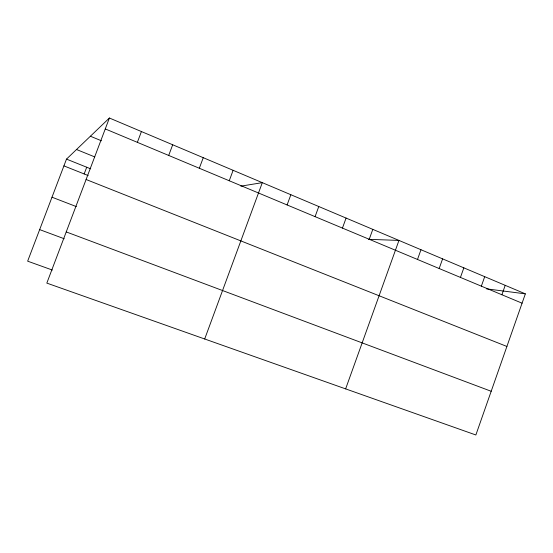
<?xml version="1.0" encoding="UTF-8"?>
<svg xmlns="http://www.w3.org/2000/svg" width="553" height="553" viewBox="0 0 553 553"><rect width="100%" height="100%" fill="white"/><g stroke="black" fill="none" stroke-linecap="round" stroke-linejoin="round"><path stroke-width="0.83" d="M525.35 293.85L475.863 434.983L46.825 283.108L109.404 118.017L525.35 293.85L486.433 288.846M481.352 286.164L484.705 276.673M501.889 294.756L505.207 285.334M460.442 277.426L463.843 267.852M439.165 268.53L442.6 258.873M417.494 259.468L420.978 249.735M345.632 388.883L398.962 240.424L368.457 239.318M342.445 228.092L346.081 218.069M369.224 239.283L372.805 229.371M315.079 216.645L318.77 206.525M287.104 204.949L290.857 194.725M204.693 338.996L262.309 182.656L240.852 186.147M229.246 180.762L233.117 170.317M199.322 168.25L203.255 157.688M168.7 155.448L172.695 144.775M137.358 142.342L141.423 131.552M84.167 173.953L86.717 167.227M109.404 118.017L66.498 159.112L27.65 261.168L52.341 270.044M39.664 229.606L64.21 238.744M66.229 231.914L491.188 391.268M51.996 197.207L76.383 206.608M86.095 179.497L506.901 346.461M63.92 165.879L88.162 175.543M66.498 159.112L90.706 168.831M76.521 149.51L94.777 156.928M90.388 136.225L101.448 140.794M105.264 128.925L522.073 303.189"/></g></svg>
